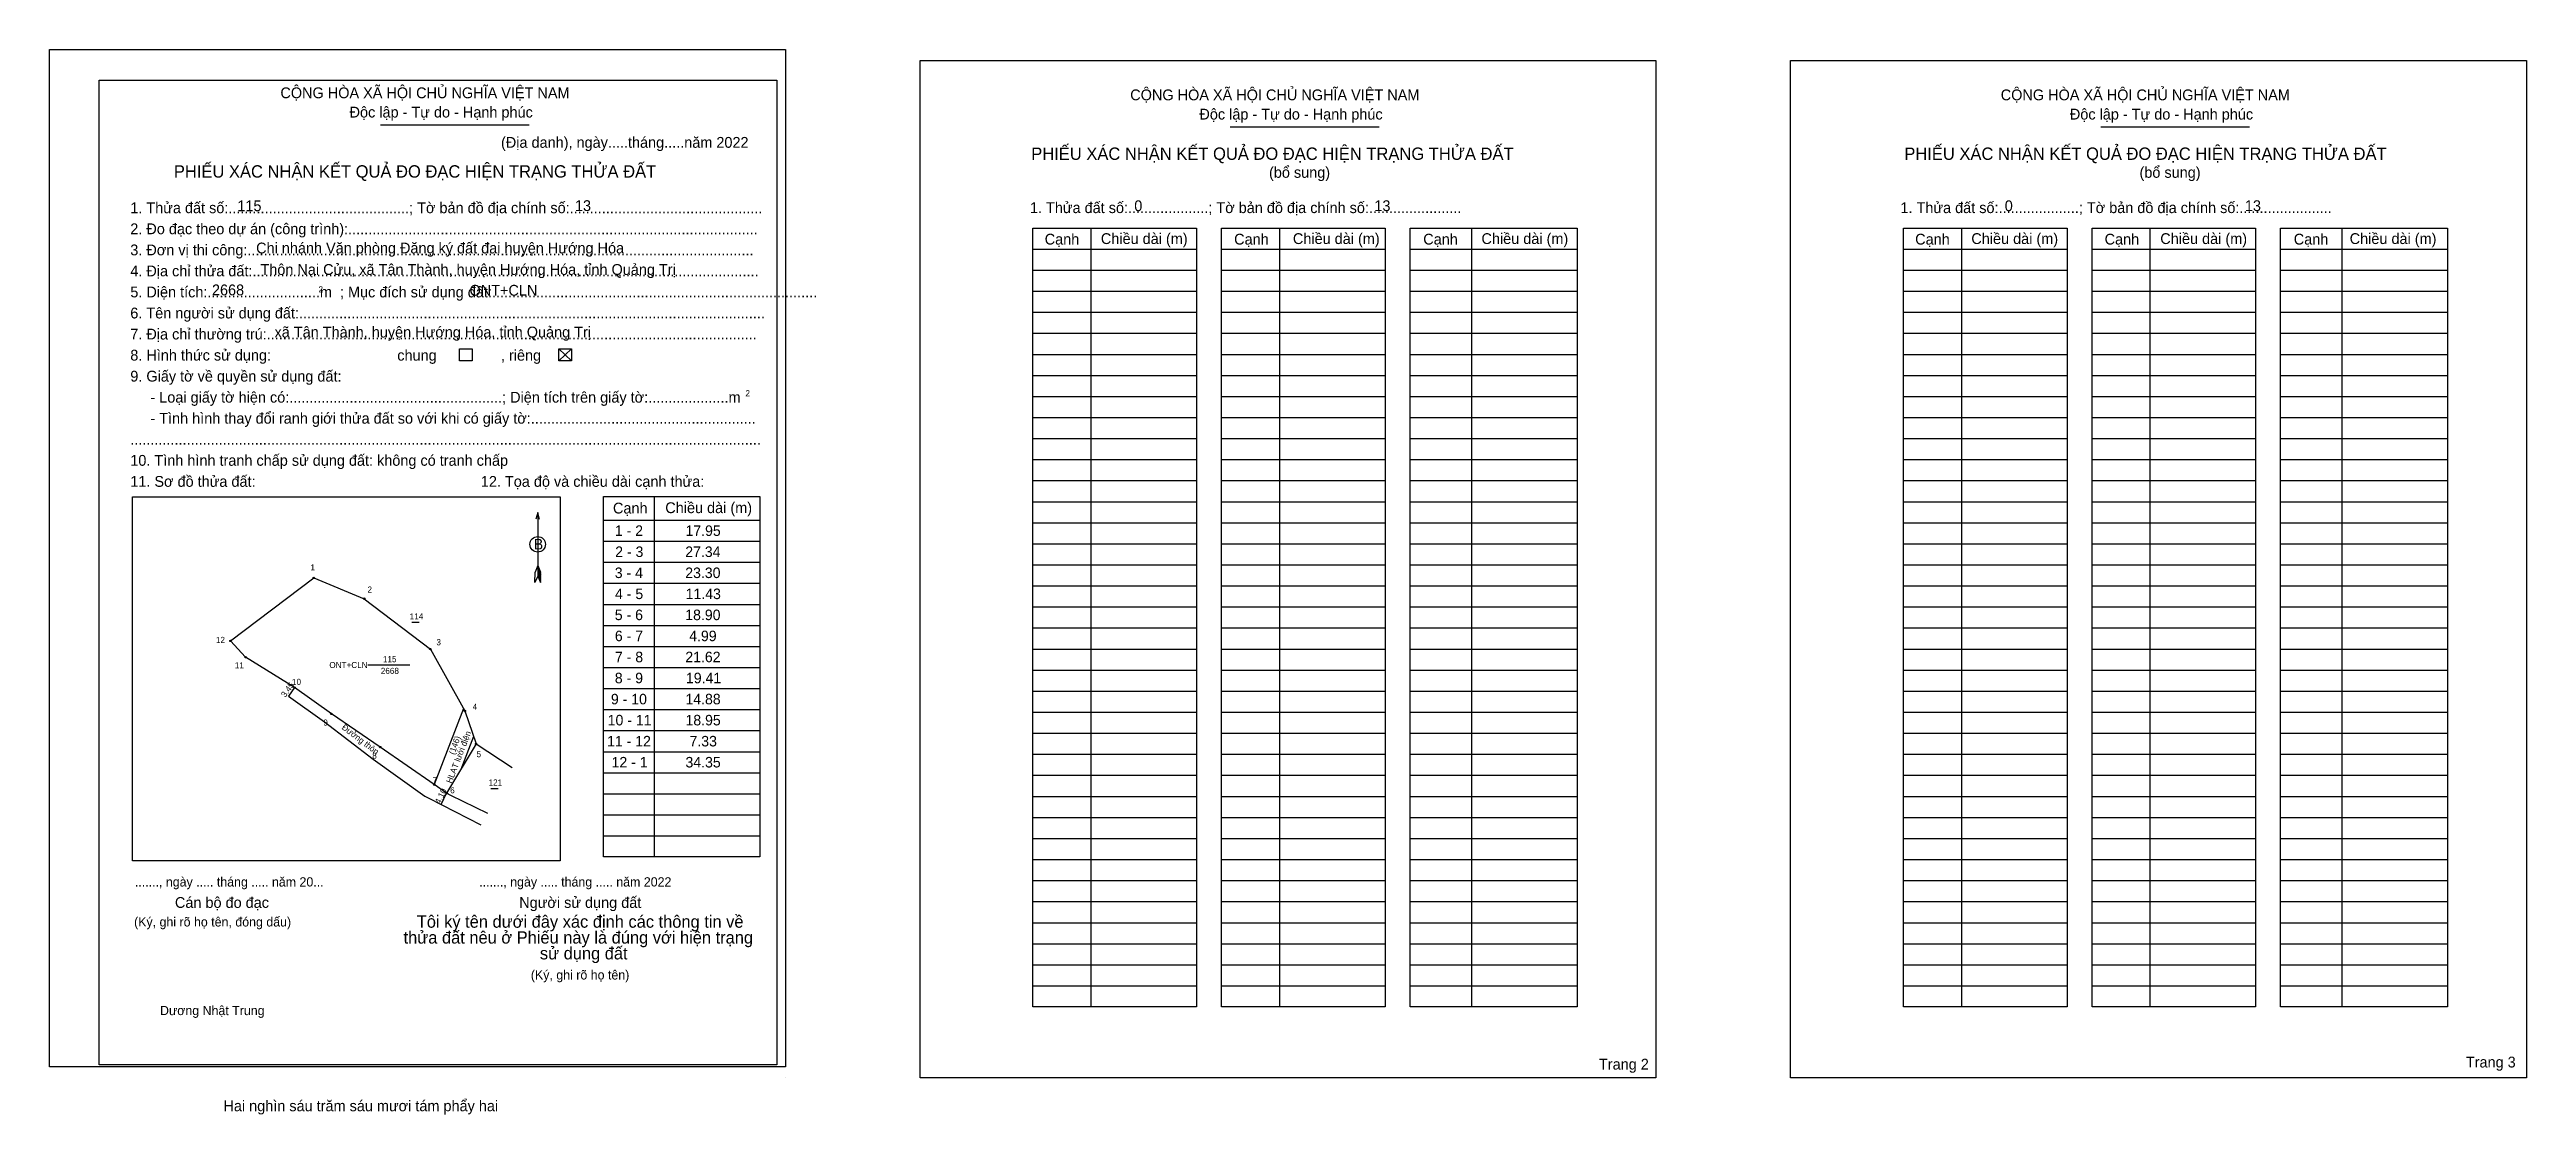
# Model space of a CAD drawing. Extents: x 540575 to 541389, y 1835504 to 1835854.
import ezdxf

# ---------------------------------------------------------------- set-up
doc = ezdxf.new("R2010")
doc.units = 0
for name, color, linetype in [('Level 1', 7, 'Continuous'), ('Level 10', 7, 'Continuous'), ('Level 11', 7, 'Continuous'), ('Level 12', 7, 'Continuous'), ('Level 13', 7, 'Continuous'), ('Level 2', 7, 'Continuous'), ('Level 23', 7, 'Continuous'), ('Level 27', 7, 'Continuous'), ('Level 3', 7, 'Continuous'), ('Level 36', 7, 'Continuous'), ('Level 48', 7, 'Continuous'), ('Level 5', 7, 'Continuous'), ('Level 50', 7, 'Continuous'), ('Level 52', 7, 'Continuous'), ('Level 59', 7, 'Continuous'), ('Level 6', 7, 'Continuous'), ('Level 63', 7, 'Continuous'), ('Level 9', 7, 'Continuous')]:
    doc.layers.add(name, color=color, linetype=linetype)

msp = doc.modelspace()

# ---------------------------------------------------------------- linework, layer by layer
at = {"layer": 'Level 1'}
for p, q in [((540574.62, 1835850.92), (540574.62, 1835850.92)), ((540860.69, 1835850.92), (540860.69, 1835850.92)), ((540683.37, 1835829.7), (540732.28, 1835829.7)), ((540962.66, 1835829.03), (541011.57, 1835829.03)), ((541248.73, 1835829.03), (541297.64, 1835829.03)), ((540916.86, 1835795.78), (540916.86, 1835539.68)), ((540978.82, 1835795.78), (540978.82, 1835539.68)), ((541041.94, 1835795.78), (541041.94, 1835539.68)), ((541202.93, 1835795.78), (541202.93, 1835539.68)), ((541264.9, 1835795.78), (541264.9, 1835539.68)), ((541328.01, 1835795.78), (541328.01, 1835539.68)), ((540897.82, 1835788.85), (540951.58, 1835788.85)), ((540959.79, 1835788.85), (541013.54, 1835788.85)), ((541021.75, 1835788.85), (541076.66, 1835788.85)), ((541183.9, 1835788.85), (541237.65, 1835788.85)), ((541245.86, 1835788.85), (541299.62, 1835788.85)), ((541307.83, 1835788.85), (541362.74, 1835788.85)), ((540897.82, 1835781.93), (540951.58, 1835781.93)), ((540959.79, 1835781.93), (541013.54, 1835781.93)), ((541021.75, 1835781.93), (541076.66, 1835781.93)), ((541183.9, 1835781.93), (541237.65, 1835781.93)), ((541245.86, 1835781.93), (541299.62, 1835781.93)), ((541307.83, 1835781.93), (541362.74, 1835781.93)), ((540897.82, 1835775.01), (540951.58, 1835775.01)), ((540959.79, 1835775.01), (541013.54, 1835775.01)), ((541021.75, 1835775.01), (541076.66, 1835775.01)), ((541183.9, 1835775.01), (541237.65, 1835775.01)), ((541245.86, 1835775.01), (541299.62, 1835775.01)), ((541307.83, 1835775.01), (541362.74, 1835775.01)), ((540897.82, 1835768.09), (540951.58, 1835768.09)), ((540897.82, 1835761.17), (540951.58, 1835761.17)), ((540959.79, 1835768.09), (541013.54, 1835768.09)), ((540959.79, 1835761.17), (541013.54, 1835761.17)), ((541021.75, 1835768.09), (541076.66, 1835768.09)), ((541021.75, 1835761.17), (541076.66, 1835761.17)), ((541183.9, 1835768.09), (541237.65, 1835768.09)), ((541183.9, 1835761.17), (541237.65, 1835761.17)), ((541245.86, 1835768.09), (541299.62, 1835768.09)), ((541245.86, 1835761.17), (541299.62, 1835761.17)), ((541307.83, 1835768.09), (541362.74, 1835768.09)), ((541307.83, 1835761.17), (541362.74, 1835761.17)), ((540741.99, 1835756.04), (540746.14, 1835752.17)), ((540741.99, 1835752.17), (540746.14, 1835756.04)), ((540897.82, 1835754.25), (540951.58, 1835754.25)), ((540959.79, 1835754.25), (541013.54, 1835754.25)), ((541021.75, 1835754.25), (541076.66, 1835754.25)), ((541183.9, 1835754.25), (541237.65, 1835754.25)), ((541245.86, 1835754.25), (541299.62, 1835754.25)), ((541307.83, 1835754.25), (541362.74, 1835754.25)), ((540897.82, 1835747.33), (540951.58, 1835747.33)), ((540959.79, 1835747.33), (541013.54, 1835747.33)), ((541021.75, 1835747.33), (541076.66, 1835747.33)), ((541183.9, 1835747.33), (541237.65, 1835747.33)), ((541245.86, 1835747.33), (541299.62, 1835747.33)), ((541307.83, 1835747.33), (541362.74, 1835747.33)), ((540897.82, 1835740.4), (540951.58, 1835740.4)), ((540959.79, 1835740.4), (541013.54, 1835740.4)), ((541021.75, 1835740.4), (541076.66, 1835740.4)), ((541183.9, 1835740.4), (541237.65, 1835740.4)), ((541245.86, 1835740.4), (541299.62, 1835740.4)), ((541307.83, 1835740.4), (541362.74, 1835740.4)), ((540897.82, 1835733.48), (540951.58, 1835733.48)), ((540959.79, 1835733.48), (541013.54, 1835733.48)), ((541021.75, 1835733.48), (541076.66, 1835733.48)), ((541183.9, 1835733.48), (541237.65, 1835733.48)), ((541245.86, 1835733.48), (541299.62, 1835733.48)), ((541307.83, 1835733.48), (541362.74, 1835733.48)), ((540897.82, 1835726.56), (540951.58, 1835726.56)), ((540959.79, 1835726.56), (541013.54, 1835726.56)), ((541021.75, 1835726.56), (541076.66, 1835726.56)), ((541183.9, 1835726.56), (541237.65, 1835726.56)), ((541245.86, 1835726.56), (541299.62, 1835726.56)), ((541307.83, 1835726.56), (541362.74, 1835726.56)), ((540897.82, 1835719.64), (540951.58, 1835719.64)), ((540897.82, 1835712.72), (540951.58, 1835712.72)), ((540959.79, 1835719.64), (541013.54, 1835719.64)), ((540959.79, 1835712.72), (541013.54, 1835712.72)), ((541021.75, 1835719.64), (541076.66, 1835719.64)), ((541021.75, 1835712.72), (541076.66, 1835712.72)), ((541183.9, 1835719.64), (541237.65, 1835719.64)), ((541183.9, 1835712.72), (541237.65, 1835712.72)), ((541245.86, 1835719.64), (541299.62, 1835719.64)), ((541245.86, 1835712.72), (541299.62, 1835712.72)), ((541307.83, 1835719.64), (541362.74, 1835719.64)), ((541307.83, 1835712.72), (541362.74, 1835712.72)), ((540601.86, 1835707.42), (540601.86, 1835707.42)), ((540773.29, 1835707.46), (540773.29, 1835588.98)), ((540897.82, 1835705.8), (540951.58, 1835705.8)), ((540959.79, 1835705.8), (541013.54, 1835705.8)), ((541021.75, 1835705.8), (541076.66, 1835705.8)), ((541183.9, 1835705.8), (541237.65, 1835705.8)), ((541245.86, 1835705.8), (541299.62, 1835705.8)), ((541307.83, 1835705.8), (541362.74, 1835705.8)), ((540735.04, 1835702.25), (540735.04, 1835681.31)), ((540756.67, 1835699.73), (540808.01, 1835699.73)), ((540897.82, 1835698.88), (540951.58, 1835698.88)), ((540959.79, 1835698.88), (541013.54, 1835698.88)), ((541021.75, 1835698.88), (541076.66, 1835698.88)), ((541183.9, 1835698.88), (541237.65, 1835698.88)), ((541245.86, 1835698.88), (541299.62, 1835698.88)), ((541307.83, 1835698.88), (541362.74, 1835698.88)), ((540756.67, 1835692.81), (540808.01, 1835692.81)), ((540897.82, 1835691.95), (540951.58, 1835691.95)), ((540959.79, 1835691.95), (541013.54, 1835691.95)), ((541021.75, 1835691.95), (541076.66, 1835691.95)), ((541183.9, 1835691.95), (541237.65, 1835691.95)), ((541245.86, 1835691.95), (541299.62, 1835691.95)), ((541307.83, 1835691.95), (541362.74, 1835691.95)), ((540734.12, 1835679.18), (540734.17, 1835682.64)), ((540735.04, 1835681.31), (540734.12, 1835679.18)), ((540735.04, 1835684.77), (540734.17, 1835682.64)), ((540735.04, 1835684.77), (540735.93, 1835682.64)), ((540735.04, 1835684.47), (540735.93, 1835682.32)), ((540735.04, 1835684.17), (540735.93, 1835682.02)), ((540735.04, 1835683.87), (540735.94, 1835681.71)), ((540735.04, 1835683.56), (540735.94, 1835681.4)), ((540735.04, 1835683.26), (540735.94, 1835681.09)), ((540735.04, 1835682.96), (540735.94, 1835680.78)), ((540735.04, 1835682.66), (540735.96, 1835680.47)), ((540735.04, 1835682.36), (540735.96, 1835680.16)), ((540735.04, 1835682.06), (540735.96, 1835679.84)), ((540735.04, 1835681.76), (540735.97, 1835679.54)), ((540735.04, 1835681.31), (540735.97, 1835679.18)), ((540735.97, 1835679.18), (540735.93, 1835682.64)), ((540756.67, 1835685.88), (540808.01, 1835685.88)), ((540897.82, 1835685.03), (540951.58, 1835685.03)), ((540959.79, 1835685.03), (541013.54, 1835685.03)), ((541021.75, 1835685.03), (541076.66, 1835685.03)), ((541183.9, 1835685.03), (541237.65, 1835685.03)), ((541245.86, 1835685.03), (541299.62, 1835685.03)), ((541307.83, 1835685.03), (541362.74, 1835685.03)), ((540756.67, 1835678.96), (540808.01, 1835678.96)), ((540756.67, 1835672.04), (540808.01, 1835672.04)), ((540897.82, 1835678.11), (540951.58, 1835678.11)), ((540897.82, 1835671.19), (540951.58, 1835671.19)), ((540959.79, 1835678.11), (541013.54, 1835678.11)), ((540959.79, 1835671.19), (541013.54, 1835671.19)), ((541021.75, 1835678.11), (541076.66, 1835678.11)), ((541021.75, 1835671.19), (541076.66, 1835671.19)), ((541183.9, 1835678.11), (541237.65, 1835678.11)), ((541183.9, 1835671.19), (541237.65, 1835671.19)), ((541245.86, 1835678.11), (541299.62, 1835678.11)), ((541245.86, 1835671.19), (541299.62, 1835671.19)), ((541307.83, 1835678.11), (541362.74, 1835678.11)), ((541307.83, 1835671.19), (541362.74, 1835671.19)), ((540756.67, 1835665.12), (540808.01, 1835665.12)), ((540897.82, 1835664.27), (540951.58, 1835664.27)), ((540959.79, 1835664.27), (541013.54, 1835664.27)), ((541021.75, 1835664.27), (541076.66, 1835664.27)), ((541183.9, 1835664.27), (541237.65, 1835664.27)), ((541245.86, 1835664.27), (541299.62, 1835664.27)), ((541307.83, 1835664.27), (541362.74, 1835664.27)), ((540756.67, 1835658.2), (540808.01, 1835658.2)), ((540897.82, 1835657.35), (540951.58, 1835657.35)), ((540959.79, 1835657.35), (541013.54, 1835657.35)), ((541021.75, 1835657.35), (541076.66, 1835657.35)), ((541183.9, 1835657.35), (541237.65, 1835657.35)), ((541245.86, 1835657.35), (541299.62, 1835657.35)), ((541307.83, 1835657.35), (541362.74, 1835657.35)), ((540756.67, 1835651.28), (540808.01, 1835651.28)), ((540897.82, 1835650.43), (540951.58, 1835650.43)), ((540959.79, 1835650.43), (541013.54, 1835650.43)), ((541021.75, 1835650.43), (541076.66, 1835650.43)), ((541183.9, 1835650.43), (541237.65, 1835650.43)), ((541245.86, 1835650.43), (541299.62, 1835650.43)), ((541307.83, 1835650.43), (541362.74, 1835650.43)), ((540756.67, 1835644.36), (540808.01, 1835644.36)), ((540897.82, 1835643.5), (540951.58, 1835643.5)), ((540959.79, 1835643.5), (541013.54, 1835643.5)), ((541021.75, 1835643.5), (541076.66, 1835643.5)), ((541183.9, 1835643.5), (541237.65, 1835643.5)), ((541245.86, 1835643.5), (541299.62, 1835643.5)), ((541307.83, 1835643.5), (541362.74, 1835643.5)), ((540756.67, 1835637.43), (540808.01, 1835637.43)), ((540756.67, 1835630.51), (540808.01, 1835630.51)), ((540897.82, 1835636.58), (540951.58, 1835636.58)), ((540959.79, 1835636.58), (541013.54, 1835636.58)), ((541021.75, 1835636.58), (541076.66, 1835636.58)), ((541183.9, 1835636.58), (541237.65, 1835636.58)), ((541245.86, 1835636.58), (541299.62, 1835636.58)), ((541307.83, 1835636.58), (541362.74, 1835636.58)), ((540756.67, 1835623.59), (540808.01, 1835623.59)), ((540897.82, 1835629.66), (540951.58, 1835629.66)), ((540897.82, 1835622.74), (540951.58, 1835622.74)), ((540959.79, 1835629.66), (541013.54, 1835629.66)), ((540959.79, 1835622.74), (541013.54, 1835622.74)), ((541021.75, 1835629.66), (541076.66, 1835629.66)), ((541021.75, 1835622.74), (541076.66, 1835622.74)), ((541183.9, 1835629.66), (541237.65, 1835629.66)), ((541183.9, 1835622.74), (541237.65, 1835622.74)), ((541245.86, 1835629.66), (541299.62, 1835629.66)), ((541245.86, 1835622.74), (541299.62, 1835622.74)), ((541307.83, 1835629.66), (541362.74, 1835629.66)), ((541307.83, 1835622.74), (541362.74, 1835622.74)), ((540756.67, 1835616.67), (540808.01, 1835616.67)), ((540897.82, 1835615.82), (540951.58, 1835615.82)), ((540959.79, 1835615.82), (541013.54, 1835615.82)), ((541021.75, 1835615.82), (541076.66, 1835615.82)), ((541183.9, 1835615.82), (541237.65, 1835615.82)), ((541245.86, 1835615.82), (541299.62, 1835615.82)), ((541307.83, 1835615.82), (541362.74, 1835615.82)), ((540756.67, 1835609.75), (540808.01, 1835609.75)), ((540897.82, 1835608.9), (540951.58, 1835608.9)), ((540959.79, 1835608.9), (541013.54, 1835608.9)), ((541021.75, 1835608.9), (541076.66, 1835608.9)), ((541183.9, 1835608.9), (541237.65, 1835608.9)), ((541245.86, 1835608.9), (541299.62, 1835608.9)), ((541307.83, 1835608.9), (541362.74, 1835608.9)), ((540756.67, 1835602.83), (540808.01, 1835602.83)), ((540897.82, 1835601.98), (540951.58, 1835601.98)), ((540959.79, 1835601.98), (541013.54, 1835601.98)), ((541021.75, 1835601.98), (541076.66, 1835601.98)), ((541183.9, 1835601.98), (541237.65, 1835601.98)), ((541245.86, 1835601.98), (541299.62, 1835601.98)), ((541307.83, 1835601.98), (541362.74, 1835601.98)), ((540756.67, 1835595.91), (540808.01, 1835595.91)), ((540897.82, 1835595.05), (540951.58, 1835595.05)), ((540959.79, 1835595.05), (541013.54, 1835595.05)), ((541021.75, 1835595.05), (541076.66, 1835595.05)), ((541183.9, 1835595.05), (541237.65, 1835595.05)), ((541245.86, 1835595.05), (541299.62, 1835595.05)), ((541307.83, 1835595.05), (541362.74, 1835595.05)), ((540742.45, 1835587.66), (540742.45, 1835587.66)), ((540897.82, 1835588.13), (540951.58, 1835588.13)), ((540959.79, 1835588.13), (541013.54, 1835588.13)), ((541021.75, 1835588.13), (541076.66, 1835588.13)), ((541183.9, 1835588.13), (541237.65, 1835588.13)), ((541245.86, 1835588.13), (541299.62, 1835588.13)), ((541307.83, 1835588.13), (541362.74, 1835588.13)), ((540897.82, 1835581.21), (540951.58, 1835581.21)), ((540897.82, 1835574.29), (540951.58, 1835574.29)), ((540959.79, 1835581.21), (541013.54, 1835581.21)), ((540959.79, 1835574.29), (541013.54, 1835574.29)), ((541021.75, 1835581.21), (541076.66, 1835581.21)), ((541021.75, 1835574.29), (541076.66, 1835574.29)), ((541183.9, 1835581.21), (541237.65, 1835581.21)), ((541183.9, 1835574.29), (541237.65, 1835574.29)), ((541245.86, 1835581.21), (541299.62, 1835581.21)), ((541245.86, 1835574.29), (541299.62, 1835574.29)), ((541307.83, 1835581.21), (541362.74, 1835581.21)), ((541307.83, 1835574.29), (541362.74, 1835574.29)), ((540897.82, 1835567.37), (540951.58, 1835567.37)), ((540959.79, 1835567.37), (541013.54, 1835567.37)), ((541021.75, 1835567.37), (541076.66, 1835567.37)), ((541183.9, 1835567.37), (541237.65, 1835567.37)), ((541245.86, 1835567.37), (541299.62, 1835567.37)), ((541307.83, 1835567.37), (541362.74, 1835567.37)), ((540897.82, 1835560.45), (540951.58, 1835560.45)), ((540959.79, 1835560.45), (541013.54, 1835560.45)), ((541021.75, 1835560.45), (541076.66, 1835560.45)), ((541183.9, 1835560.45), (541237.65, 1835560.45)), ((541245.86, 1835560.45), (541299.62, 1835560.45)), ((541307.83, 1835560.45), (541362.74, 1835560.45)), ((540897.82, 1835553.53), (540951.58, 1835553.53)), ((540959.79, 1835553.53), (541013.54, 1835553.53)), ((541021.75, 1835553.53), (541076.66, 1835553.53)), ((541183.9, 1835553.53), (541237.65, 1835553.53)), ((541245.86, 1835553.53), (541299.62, 1835553.53)), ((541307.83, 1835553.53), (541362.74, 1835553.53)), ((540897.82, 1835546.6), (540951.58, 1835546.6)), ((540959.79, 1835546.6), (541013.54, 1835546.6)), ((541021.75, 1835546.6), (541076.66, 1835546.6)), ((541183.9, 1835546.6), (541237.65, 1835546.6)), ((541245.86, 1835546.6), (541299.62, 1835546.6)), ((541307.83, 1835546.6), (541362.74, 1835546.6)), ((540816.5, 1835516.38), (540816.5, 1835516.38)), ((541102.56, 1835516.38), (541102.56, 1835516.38))]:
    msp.add_line(p, q, dxfattribs=at)
for points in [[(540897.82, 1835795.78), (540951.58, 1835795.78), (540951.58, 1835539.68), (540897.82, 1835539.68)], [(540959.79, 1835795.78), (541013.54, 1835795.78), (541013.54, 1835539.68), (540959.79, 1835539.68)], [(541021.75, 1835795.78), (541076.66, 1835795.78), (541076.66, 1835539.68), (541021.75, 1835539.68)], [(541183.9, 1835795.78), (541237.65, 1835795.78), (541237.65, 1835539.68), (541183.9, 1835539.68)], [(541245.86, 1835795.78), (541299.62, 1835795.78), (541299.62, 1835539.68), (541245.86, 1835539.68)], [(541307.83, 1835795.78), (541362.74, 1835795.78), (541362.74, 1835539.68), (541307.83, 1835539.68)], [(540601.86, 1835707.42), (540742.45, 1835707.42), (540742.45, 1835587.66), (540601.86, 1835587.66)], [(540756.67, 1835707.46), (540808.01, 1835707.46), (540808.01, 1835588.98), (540756.67, 1835588.98)]]:
    msp.add_lwpolyline(points, close=True, dxfattribs=at)
msp.add_lwpolyline([(540735.64, 1835700.02), (540735.04, 1835702.25), (540734.45, 1835700.02)], dxfattribs=at)
msp.add_circle((540735.05, 1835691.78), 2.55, dxfattribs=at)
at = {"layer": 'Level 10'}
msp.add_line((540703.31, 1835606.24), (540705.13, 1835609.91), dxfattribs=at)
msp.add_lwpolyline([(540667.23, 1835636.01), (540655.14, 1835644.69), (540639.03, 1835654.66), (540634.05, 1835660.04), (540661.45, 1835680.76), (540678.04, 1835673.91), (540699.77, 1835657.32), (540711.14, 1835636.98), (540714.8, 1835626.15), (540705.13, 1835609.91), (540701.03, 1835612.76), (540683.29, 1835625.11)], close=True, dxfattribs=at)
at = {"layer": 'Level 11'}
for centre in [(540661.45, 1835680.76), (540678.04, 1835673.91), (540634.05, 1835660.04), (540639.03, 1835654.66), (540699.77, 1835657.32), (540655.14, 1835644.69), (540667.23, 1835636.01), (540667.23, 1835636.01), (540711.14, 1835636.98), (540683.29, 1835625.11), (540714.8, 1835626.15), (540701.03, 1835612.76), (540705.13, 1835609.91)]:
    msp.add_circle(centre, 0.231, dxfattribs=at)
at = {"layer": 'Level 2'}
for points in [[(540574.62, 1835854.49), (540816.49, 1835854.49), (540816.49, 1835519.96), (540574.62, 1835519.96)], [(540860.69, 1835850.92), (541102.56, 1835850.92), (541102.56, 1835516.38), (540860.69, 1835516.38)], [(541146.77, 1835850.92), (541388.64, 1835850.92), (541388.64, 1835516.38), (541146.77, 1835516.38)]]:
    msp.add_lwpolyline(points, close=True, dxfattribs=at)
at = {"layer": 'Level 23'}
msp.add_lwpolyline([(540718.63, 1835603.27), (540706.52, 1835609.22), (540705.13, 1835609.91), (540701.03, 1835612.76), (540683.29, 1835625.11), (540667.23, 1835636.01), (540655.14, 1835644.69), (540653.13, 1835641.89), (540664.99, 1835633.37), (540680.98, 1835621.18), (540697.95, 1835609), (540699.31, 1835608.3), (540716.39, 1835599.51)], dxfattribs=at)
at = {"layer": 'Level 27'}
msp.add_line((540714.8, 1835626.15), (540726.62, 1835618.38), dxfattribs=at)
at = {"layer": 'Level 3'}
msp.add_lwpolyline([(540590.97, 1835844.46), (540813.61, 1835844.46), (540813.61, 1835520.57), (540590.97, 1835520.57)], close=True, dxfattribs=at)
at = {"layer": 'Level 50'}
for points in [[(540709.31, 1835756.04), (540713.46, 1835756.04), (540713.46, 1835752.17), (540709.31, 1835752.17)], [(540741.99, 1835756.04), (540746.14, 1835756.04), (540746.14, 1835752.17), (540741.99, 1835752.17)]]:
    msp.add_lwpolyline(points, close=True, dxfattribs=at)
at = {"layer": 'Level 59'}
for p, q in [((540710.68, 1835637.8), (540701.03, 1835612.76)), ((540713.98, 1835628.58), (540709.82, 1835617.79))]:
    msp.add_line(p, q, dxfattribs=at)
at = {"layer": 'Level 9'}
for p, q in [((540693.73, 1835666.15), (540696.11, 1835666.15)), ((540679.18, 1835652.1), (540693.03, 1835652.1)), ((540719.67, 1835611.54), (540722.06, 1835611.54))]:
    msp.add_line(p, q, dxfattribs=at)

# ---------------------------------------------------------------- texts
at = {"layer": 'Level 1'}
for s, height, p in [('CỘNG HÒA XÃ HỘI CHỦ NGHĨA VIỆT NAM', 3.5528, (540650.49, 1835838.47)), ('CỘNG HÒA XÃ HỘI CHỦ NGHĨA VIỆT NAM', 3.5528, (540929.78, 1835837.8)), ('CỘNG HÒA XÃ HỘI CHỦ NGHĨA VIỆT NAM', 3.5528, (541215.86, 1835837.8)), ('Độc lập - Tự do - Hạnh phúc', 3.5528, (540673.22, 1835832.13)), ('Độc lập - Tự do - Hạnh phúc', 3.5528, (540952.51, 1835831.46)), ('Độc lập - Tự do - Hạnh phúc', 3.5528, (541238.58, 1835831.46)), ('(Địa danh), ngày.....tháng.....năm 2022', 3.5528, (540722.99, 1835822.18)), ('PHIẾU XÁC NHẬN KẾT QUẢ ĐO ĐẠC HIỆN TRẠNG THỬA ĐẤT', 4.0608, (540615.48, 1835812.37)), ('PHIẾU XÁC NHẬN KẾT QUẢ ĐO ĐẠC HIỆN TRẠNG THỬA ĐẤT', 4.0608, (540897.25, 1835818.2)), ('PHIẾU XÁC NHẬN KẾT QUẢ ĐO ĐẠC HIỆN TRẠNG THỬA ĐẤT', 4.0608, (541184.17, 1835818.2)), ('(bổ sung)', 3.553, (540975.39, 1835812.31)), ('(bổ sung)', 3.553, (541261.47, 1835812.31)), ('1. Thửa đất số:.............................................; Tờ bản đồ địa chính số:................................................', 3.5528, (540601.16, 1835800.67)), ('1. Thửa đất số:....................; Tờ bản đồ địa chính số:.......................', 3.5528, (540896.82, 1835800.7)), ('1. Thửa đất số:....................; Tờ bản đồ địa chính số:.......................', 3.5528, (541182.9, 1835800.7)), ('2. Đo đạc theo dự án (công trình):......................................................................................................', 3.5528, (540601.16, 1835793.75)), ('Cạnh', 3.553, (540901.67, 1835790.35)), ('Chiều dài (m)', 3.5528, (540920.13, 1835790.53)), ('Cạnh', 3.553, (540963.93, 1835790.35)), ('Chiều dài (m)', 3.5528, (540983.24, 1835790.53)), ('Cạnh', 3.553, (541026.08, 1835790.35)), ('Chiều dài (m)', 3.5528, (541045.21, 1835790.53)), ('Cạnh', 3.553, (541187.74, 1835790.35)), ('Chiều dài (m)', 3.5528, (541206.2, 1835790.53)), ('Cạnh', 3.553, (541250, 1835790.35)), ('Chiều dài (m)', 3.5528, (541268.3, 1835790.53)), ('Cạnh', 3.553, (541312.16, 1835790.35)), ('Chiều dài (m)', 3.5528, (541330.54, 1835790.53)), ('3. Đơn vị thi công:..............................................................................................................................', 3.5528, (540601.16, 1835786.82)), ('4. Địa chỉ thửa đất:..............................................................................................................................', 3.5528, (540601.16, 1835779.9)), ('5. Diện tích:............................m  ; Mục đích sử dụng đất:.................................................................................', 3.5528, (540601.16, 1835772.98)), ('6. Tên người sử dụng đất:....................................................................................................................', 3.5528, (540601.16, 1835766.06)), ('2', 2.03, (540662.99, 1835774.6)), ('7. Địa chỉ thường trú:..........................................................................................................................', 3.5528, (540601.16, 1835759.14)), ('chung                , riêng', 3.5528, (540688.9, 1835752.18)), ('9. Giấy tờ về quyền sử dụng đất:', 3.5528, (540601.16, 1835745.3)), ('     - Loại giấy tờ hiện có:.....................................................; Diện tích trên giấy tờ:....................m', 3.5528, (540601.16, 1835738.37)), ('2', 2.03, (540803.31, 1835740.45)), ('     - Tình hình thay đổi ranh giới thửa đất so với khi có giấy tờ:........................................................', 3.5528, (540601.16, 1835731.45)), ('10. Tình hình tranh chấp sử dụng đất: không có tranh chấp', 3.5528, (540601.16, 1835717.61)), ('.............................................................................................................................................................', 3.5528, (540601.16, 1835724.53)), ('11. Sơ đồ thửa đất:', 3.5528, (540601.16, 1835710.69)), ('12. Tọa độ và chiều dài cạnh thửa:', 3.5528, (540716.36, 1835710.69)), ('Cạnh', 3.553, (540759.79, 1835701.92)), ('Chiều dài (m)', 3.5528, (540776.98, 1835702.04)), ('B', 3.46, (540733.77, 1835690.1)), ('......., ngày ..... tháng ..... năm 20...', 3.0454, (540602.67, 1835579.26)), ('......., ngày ..... tháng ..... năm 2022', 3.0454, (540715.83, 1835579.26)), ('Cán bộ đo đạc', 3.5528, (540615.83, 1835572.23)), ('Người sử dụng đất', 3.5528, (540728.98, 1835572.23)), ('(Ký, ghi rõ họ tên, đóng dấu)', 3.0454, (540602.4, 1835566.11)), ('Tôi ký tên dưới đây xác định các thông tin về', 4.0373, (540695.3, 1835565.71)), ('thửa đất nêu ở Phiếu này là đúng với hiện trạng', 4.0373, (540690.97, 1835560.49)), ('sử dụng đất', 4.0373, (540735.77, 1835555.29)), ('(Ký, ghi rõ họ tên)', 3.0454, (540732.79, 1835548.68)), ('Dương Nhật Trung', 3.0454, (540610.92, 1835536.97)), ('Trang 2', 3.553, (541083.83, 1835519.06)), ('Trang 3', 3.553, (541368.72, 1835519.75))]:
    msp.add_text(s, height=height, dxfattribs=at).set_placement(p)
at = {"layer": 'Level 12'}
msp.add_text('(146)', height=2, rotation=71.21262, dxfattribs=at).set_placement((540707.72, 1835622.46))
at = {"layer": 'Level 13'}
for s, p in [('115', (540684.18, 1835653.02)), ('ONT+CLN', (540666.58, 1835651.1)), ('2668', (540683.49, 1835649.17))]:
    msp.add_text(s, height=2, dxfattribs=at).set_placement(p)
at = {"layer": 'Level 36'}
for s, p in [('114', (540692.98, 1835667.07)), ('121', (540718.91, 1835612.46))]:
    msp.add_text(s, height=2, dxfattribs=at).set_placement(p)
at = {"layer": 'Level 48'}
msp.add_text('8. Hình thức sử dụng:', height=3.5529, dxfattribs=at).set_placement((540601.16, 1835752.22))
at = {"layer": 'Level 5'}
for s, rotation, p in [('3.45', 54.32705, (540652.13, 1835641.28)), ('Đường thôn', 322.67986, (540670.45, 1835631.21)), ('HLAT lưới điện', 68.92417, (540706.74, 1835613.02)), ('4.10', 63.60007, (540702.92, 1835606.22))]:
    msp.add_text(s, height=2, rotation=rotation, dxfattribs=at).set_placement(p)
at = {"layer": 'Level 52'}
for s, p in [('1 - 2', (540760.4, 1835694.54)), ('17.95', (540783.62, 1835694.54)), ('2 - 3', (540760.51, 1835687.61)), ('27.34', (540783.54, 1835687.61)), ('3 - 4', (540760.38, 1835680.69)), ('23.30', (540783.54, 1835680.69)), ('4 - 5', (540760.46, 1835673.77)), ('11.43', (540783.67, 1835673.77)), ('5 - 6', (540760.39, 1835666.85)), ('6 - 7', (540760.41, 1835659.93)), ('18.90', (540783.54, 1835666.85)), ('4.99', (540784.84, 1835659.93)), ('7 - 8', (540760.44, 1835653.01)), ('21.62', (540783.56, 1835653.01)), ('8 - 9', (540760.4, 1835646.09)), ('19.41', (540783.77, 1835646.09)), ('9 - 10', (540759.11, 1835639.16)), ('14.88', (540783.6, 1835639.16)), ('10 - 11', (540758.05, 1835632.24)), ('18.95', (540783.62, 1835632.24)), ('11 - 12', (540757.84, 1835625.32)), ('7.33', (540784.94, 1835625.32)), ('12 - 1', (540759.33, 1835618.4)), ('34.35', (540783.62, 1835618.4))]:
    msp.add_text(s, height=3.461, dxfattribs=at).set_placement(p)
at = {"layer": 'Level 6'}
for s, height, p in [('115', 3.553, (540636.35, 1835801.33)), ('13', 3.553, (540747.3, 1835801.38)), ('0', 3.55, (540931.11, 1835801.33)), ('13', 3.553, (541010.02, 1835801.35)), ('0', 3.55, (541217.18, 1835801.33)), ('13', 3.553, (541296.1, 1835801.35)), ('Chi nhánh Văn phòng Đăng ký đất đai huyện Hướng Hóa', 3.553, (540642.51, 1835787.44)), ('2668', 3.553, (540628, 1835773.67)), ('Thôn Nại Cửu, xã Tân Thành, huyện Hướng Hóa, tỉnh Quảng Trị', 3.553, (540643.93, 1835780.38)), ('ONT+CLN', 3.553, (540712.64, 1835773.54)), ('xã Tân Thành, huyện Hướng Hóa, tỉnh Quảng Trị', 3.553, (540648.56, 1835759.8)), ('Hai nghìn sáu trăm sáu mươi tám phẩy hai', 3.553, (540631.77, 1835505.36))]:
    msp.add_text(s, height=height, dxfattribs=at).set_placement(p)
at = {"layer": 'Level 63'}
msp.add_text('D', height=0.0116, dxfattribs=at).set_placement((540655.14, 1835644.69))
msp.add_text('D', height=0.0116, dxfattribs=at).set_placement((540655.14, 1835644.69))
msp.add_text('D', height=0.0116, dxfattribs=at).set_placement((540655.14, 1835644.69))
msp.add_text('D', height=0.0116, dxfattribs=at).set_placement((540655.14, 1835644.69))
msp.add_text('D', height=0.0116, dxfattribs=at).set_placement((540655.14, 1835644.69))
msp.add_text('D', height=0.0116, dxfattribs=at).set_placement((540655.14, 1835644.69))
msp.add_text('D', height=0.0116, dxfattribs=at).set_placement((540655.14, 1835644.69))
msp.add_text('D', height=0.0116, dxfattribs=at).set_placement((540655.14, 1835644.69))
msp.add_text('D', height=0.0116, dxfattribs=at).set_placement((540655.14, 1835644.69))
msp.add_text('D', height=0.0116, dxfattribs=at).set_placement((540655.14, 1835644.69))
msp.add_text('D', height=0.0116, dxfattribs=at).set_placement((540655.14, 1835644.69))
at = {"layer": 'Level 9'}
for s, p in [('1', (540660.36, 1835683.19)), ('2', (540679.11, 1835675.91)), ('12', (540629.3, 1835659.35)), ('3', (540701.76, 1835658.59)), ('11', (540635.52, 1835650.99)), ('10', (540654.3, 1835645.55)), ('4', (540713.67, 1835637.38)), ('9', (540664.61, 1835632.17)), ('8', (540680.68, 1835621.26)), ('5', (540714.96, 1835621.78)), ('7', (540700.52, 1835613.25)), ('6', (540706.27, 1835609.89))]:
    msp.add_text(s, height=2, dxfattribs=at).set_placement(p)

doc.saveas('drawing.dxf')
